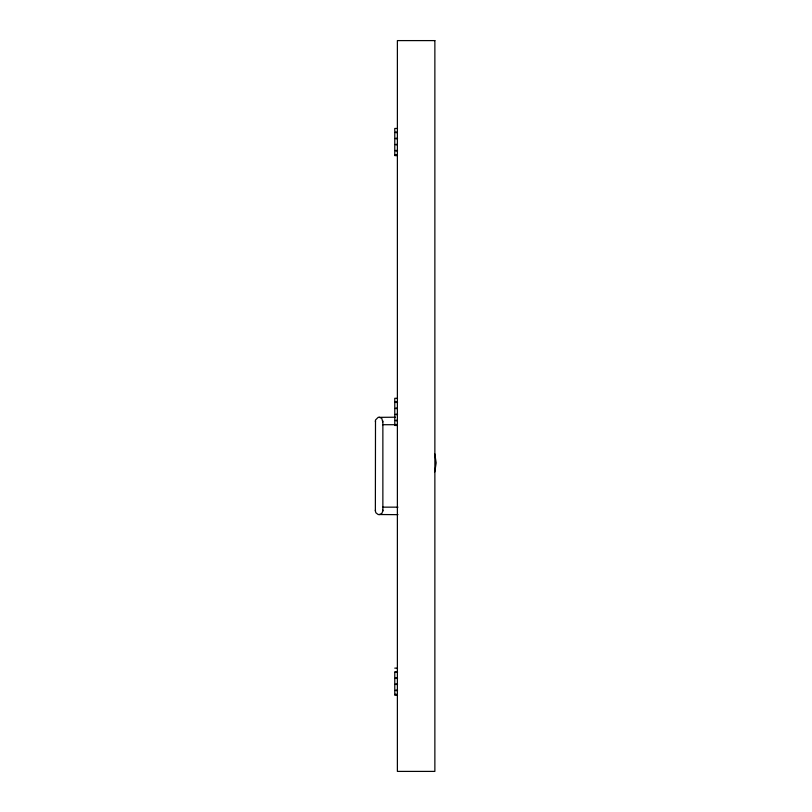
<?xml version="1.0" encoding="UTF-8"?>
<svg xmlns="http://www.w3.org/2000/svg" width="812" height="812" viewBox="0 0 812 812"><rect width="100%" height="100%" fill="white"/><g stroke="black" fill="none" stroke-linecap="round" stroke-linejoin="round"><path stroke-width="1.22" d="M395.921 154.696L394.764 154.696L394.764 150.951L397.525 150.951M395.921 132.214L394.764 132.204L394.764 128.458L397.525 128.458M395.353 694.361L394.764 694.361L394.764 690.616L397.525 690.616M397.525 402.041L394.764 402.041L394.764 398.296L397.525 398.296M397.992 514.656L378.148 514.524L375.875 512.778L375.367 510.91L375.499 419.997L378.148 417.348L395.576 417.216M382.736 421.935L381.762 418.312L379.113 417.216M375.367 510.91L375.499 509.936M382.868 420.961L382.868 510.91L381.762 513.56L379.113 514.656M434.765 471.985L436.176 462.87L434.765 453.766M394.764 154.696L397.109 154.696M395.921 424.534L394.764 424.534L394.764 420.778L397.383 420.778M394.815 671.879L397.525 671.879M395.261 694.361L397.109 694.361M397.109 424.534L394.815 424.534M395.799 132.214L397.383 132.214M397.383 132.63L394.764 132.63L394.764 138.253L397.525 138.253M397.525 138.771L394.764 138.771L394.764 144.394L397.383 144.394M397.393 144.81L394.764 144.81L394.764 150.433L397.525 150.433M394.764 155.63L397.525 155.63M397.525 402.458L394.764 402.458L394.764 408.081L397.393 408.081M397.383 408.598L394.764 408.598L394.764 414.221L397.525 414.221M397.525 414.638L394.764 414.638L394.764 420.261L397.383 420.261M382.584 424.706L395.576 424.706M394.764 425.468L397.525 425.468M382.584 507.155L397.992 507.155M394.764 668.134L397.525 668.134M397.525 672.295L394.764 672.295L394.764 677.918L397.525 677.918M397.525 678.436L394.764 678.436L394.764 684.059L397.525 684.059M397.525 684.475L394.764 684.475L394.764 690.098L397.525 690.098M394.764 695.305L397.525 695.305M394.947 402.041L395.921 402.041M375.367 420.961L375.499 421.935M382.736 509.936L382.868 510.91M434.867 40.6L397.383 40.6L397.383 771.4L434.867 771.4L434.867 40.6"/></g></svg>
